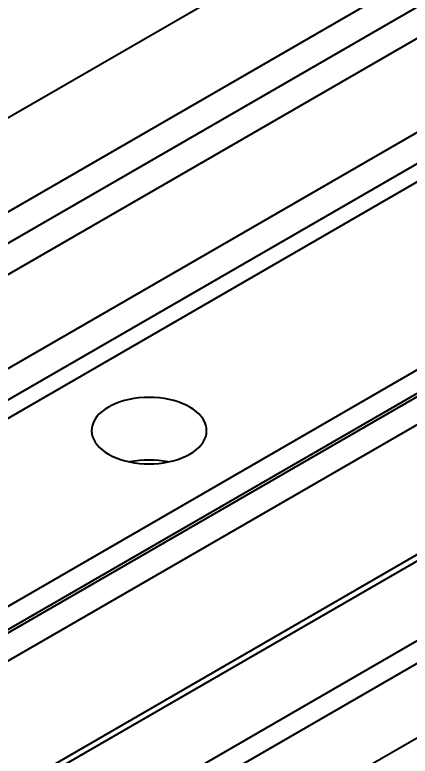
# Model space of a CAD drawing. Header units: millimetres. Extents: x 15 to 415, y 5 to 292.
# Drawn here: x 314.23 to 319.39, y 103.1 to 112.76 of the extents above; entities that cross this region are included whole.
import ezdxf

# ---------------------------------------------------------------- set-up
doc = ezdxf.new("R2010")
doc.units = ezdxf.units.MM
doc.layers.add('Geometries', color=7, linetype='Continuous')

msp = doc.modelspace()

# ---------------------------------------------------------------- linework, layer by layer
at = {"layer": 'Geometries', "linetype": 'Continuous', "lineweight": 40}
for p, q in [((329.8409, 118.4323), (311.1323, 107.6309)), ((325.8223, 118.1534), (308.4301, 108.112)), ((326.9088, 117.556), (309.326, 107.4045)), ((327.2365, 117.3369), (309.4821, 107.0865)), ((329.8409, 117.2076), (311.994, 106.9037)), ((330.0869, 116.9414), (312.1657, 106.5946)), ((312.2438, 106.4028), (330.292, 116.8229)), ((310.0281, 102.6741), (333.291, 116.1049)), ((333.0224, 115.6436), (310.0281, 102.3679)), ((333.0498, 115.6154), (310.0281, 102.3238)), ((333.2899, 115.3911), (310.0281, 101.9609)), ((333.291, 115.3905), (310.0281, 101.9596)), ((335.8979, 115.1196), (310.0281, 100.1837)), ((334.4993, 114.3938), (310.0281, 100.2654)), ((335.6283, 113.9237), (310.7064, 99.5351)), ((335.6283, 113.6291), (310.9615, 99.3878)), ((335.643, 112.6666), (311.8024, 98.9023))]:
    msp.add_line(p, q, dxfattribs=at)
for centre, start_param, end_param in [((315.9839, 107.3374), 1.910633, 7.514145), ((315.9839, 106.5209), 4.372552, 5.052226), ((315.9839, 107.3374), 1.230959, 1.910633)]:
    msp.add_ellipse(centre, major_axis=(-0.75, 0), ratio=0.57735, start_param=start_param, end_param=end_param, dxfattribs=at)

doc.saveas('drawing.dxf')
